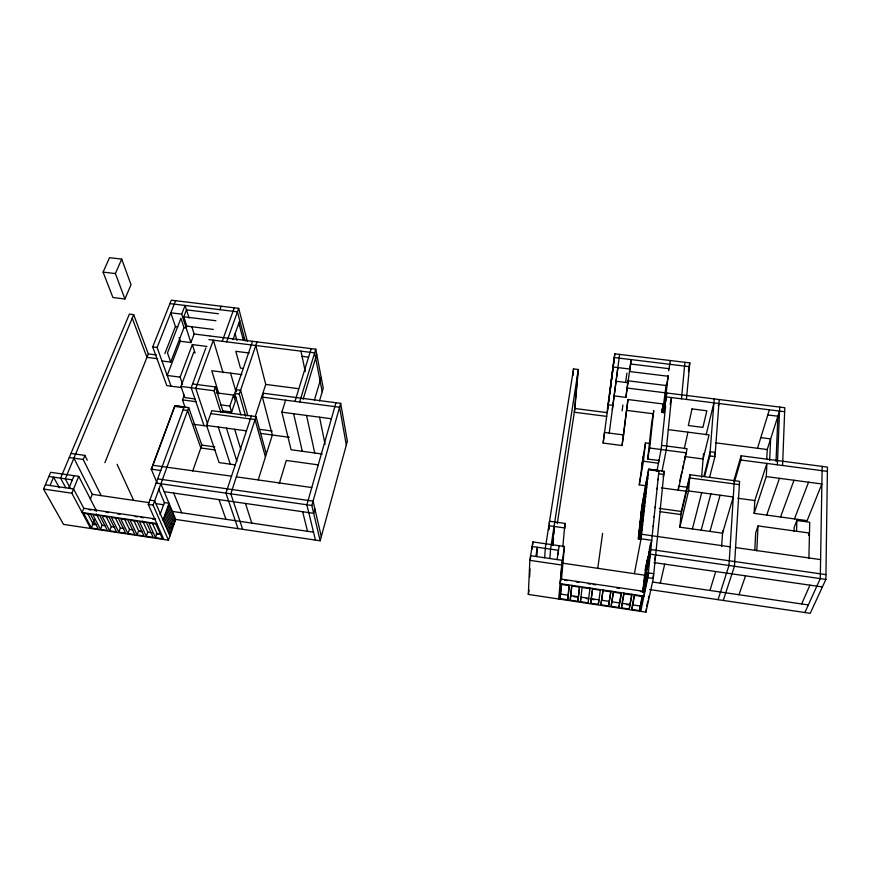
<?xml version="1.0" encoding="UTF-8"?>
<svg xmlns="http://www.w3.org/2000/svg" width="871" height="871" viewBox="0 0 871 871"><rect width="100%" height="100%" fill="white"/><g stroke="black" fill="none" stroke-linecap="round" stroke-linejoin="round"><path stroke-width="1.31" d="M649.614 589.547L810.226 613.315L825.871 579.411L827.45 467.096L741.112 455.783L733.611 481.511M822.17 466.399L820.275 578.605L804.902 612.52M808.898 558.3L809.725 522.252L796.867 520.488L794.189 527.39L794.069 531.397M796.551 531.256L796.867 520.488M782.594 465.495L784.793 407.715L627.076 388.041L625.901 397.361L614.164 395.88L609.243 433.072M777.357 464.798L779.708 407.073M776.017 461.543L777.901 416.218L767.797 414.955M641.829 506.399L648.645 469.197L664.094 471.265L653.304 578.453L645.934 612.15L528.327 594.425L529.851 560.347L532.878 541.925L564.452 546.487L561.457 579.694M529.655 576.765L530.014 568.872M530.428 559.661L530.613 555.709L562.394 560.358L560.51 581.61M766.295 476.579L766.905 463.426L754.809 500.564L754.144 513.367L807.123 520.651L821.876 483.971L766.295 476.579L754.144 513.367M769.659 460.498L770.628 438.897L760.797 437.634M531.996 549.155L532.127 546.498L558.474 550.32L558.148 554.294M532.747 544.593L532.878 541.925M766.785 458.919L767.22 449.534L779.545 411.079M756.79 550.918L758.02 525.91L809.475 533.052L808.538 535.327M754.798 550.363L755.69 532.769L758.02 525.91M536.884 556.547L537.374 547.26L535.894 556.482M734.471 481.805L740.862 460.008L741.112 455.783M734.318 480.672L728.973 565.475L718.052 599.673M544.68 557.68L545.279 548.414L573.51 368.89L578.322 369.489L574.893 408.51L557.266 523.634M548.578 529.753L548.85 525.703L564.517 527.924L562.851 546.814M549.002 529.35L549.187 526.639M549.372 523.928L549.557 521.217L565.181 523.438L564.702 528.849M721.634 546.629L722.712 530.646M549.884 558.442L550.548 549.176L578.322 369.489M552.66 545.344L554.065 526.443M553.041 544.996L553.542 538.213M553.847 534.152L554.25 528.73M709.615 477.145L714.971 456.6L719.217 399.528M704.595 476.47L709.821 455.925L714.209 398.907M701.623 477.297L703.528 453.573M572.955 375.619L573.51 368.89M577.734 373.289L574.327 412.233L606.739 416.392M688.569 490.928L733.295 496.993L722.538 533.183L679.892 527.205L688.569 490.928L689.974 474.728L739.566 481.369L734.449 566.259L723.268 600.446M558.692 598.998L561.708 565.018L564.452 546.487M679.892 527.205L681.307 511.451L689.974 474.728M687.709 487.325L678.64 486.094L678.259 490.155L687.056 448.707L661.546 445.364M560.02 598.617L561.305 584.43L569.101 585.584L567.652 599.76L560.02 598.617L561.621 583.722M686.435 399.419L689.81 362.891L614.806 353.822L607.392 409.011M681.46 398.798L684.933 362.292M568.425 593.935L569.22 586.172M645.934 612.15L646.282 608.698M645.955 566.183L646.053 565.497M662.406 411.939L663.212 404.231M646.957 561.316L647.055 560.63M662.646 411.831L666.141 384.71M644.442 590.897L644.692 588.578L643.876 592.443M647.97 556.395L645.073 570.287M658.77 460.149L658.454 463.241L643.44 461.249L639.281 484.864L645.901 485.757M665.346 401.585L668.046 375.553M640.751 611.366L647.861 577.647L658.944 470.569L648.645 469.197L641.012 539.073M665.618 406.017L661.122 449.523L656.919 471.113M670.332 360.529L668.721 370.861M570.2 600.152L571.692 585.976L579.509 587.141L577.854 601.295L570.2 600.152L571.931 585.258M634.088 595.829L631.813 609.428L639.575 610.593L642.199 595.72M641.916 600.271L642.33 596.385M642.733 592.487L644.562 575.165L651.726 540.325L641.056 538.811L634.393 573.684M661.699 412.321L662.091 408.586M639.042 538.387L643.702 496.23M647.676 459.039L651.769 421.847L653.773 410.568L649.668 448.021L647.676 459.039L658.977 460.53M639.39 538.822L644.649 491.048M639.782 538.822L645.618 485.8M640.141 539.269L646.554 480.738M640.196 539.018L646.598 480.476M640.512 539.715L647.599 475.087M629.733 604.452L622.003 603.287L621.48 607.871L629.221 609.036L631.715 594.153M638.247 538.833L641.873 505.997M642.754 501.348L638.791 537.157L644.584 506.28M639.281 484.864L643.266 456.382M643.44 461.249L645.498 442.914L650.452 443.568M577.854 601.295L579.683 586.412M619.433 602.906L611.725 601.741L611.17 606.314L618.9 607.479L621.263 592.596M590.037 587.958L588.077 602.841L580.402 601.687L582.111 587.522L589.939 588.687M603.026 589.885L600.892 604.768L608.6 605.933L610.832 591.05M623.603 434.945L622.046 445.538L603.146 443.045L604.463 432.452L623.603 434.945L628.013 399.528L663.462 404.002L661.873 412.506M609.33 396.49L607.25 412.647L574.893 408.51M609.874 393.235L614.806 353.822M622.046 445.538L626.434 410.35L653.359 413.779M622.134 410.894L622.885 404.982M591.235 598.671L590.636 603.222L598.323 604.387L598.91 599.825L591.235 598.671L592.628 588.339M625.901 397.361L631.159 359.603L629.581 371.525L668.329 376.283L666.598 385.592L628.241 380.834L628.002 382.728L616.08 381.248M612.302 409.642L619.608 354.399M614.164 395.88L617.866 367.584M611.322 380.649L612.585 371.286M603.146 443.045L608.415 403.175M608.666 402.173L609.308 396.599M610.745 386.005L609.482 395.292L614.305 357.556L689.462 366.68L688.428 371.656M580.402 601.687L581.022 597.136L588.676 598.29M590.636 603.222L592.552 589.079L600.402 590.244M597.756 568.317L602.612 533.346M567.652 599.76L568.295 595.231L560.684 594.087M625.618 382.423L626.935 373.126M627.076 388.041L628.231 380.017M626.608 409.152L628.013 399.528M598.323 604.387L600.424 589.493M564.517 527.924L565.181 523.438M557.081 559.585L559.171 545.725M600.892 604.768L603.026 590.636L610.898 591.812L608.6 605.933M528.327 594.425L529.056 589.928M611.943 600.457L613.434 591.431M611.17 606.314L613.522 592.204L621.404 593.38L618.9 607.479M645.498 442.914L641.502 466.834M622.242 602.003L623.876 592.988M621.48 607.871L624.039 593.772L631.954 594.947L629.221 609.036M640.958 514.304L647.665 478.005M640.904 514.717L647.621 478.429M639.935 523.525L646.685 487.052M638.955 532.421L645.683 496.176M638.399 539.062L644.627 505.844M639.216 538.681L643.615 515.153M663.397 411.929L666.968 393.006M663.517 413.039L666.565 396.936L784.64 411.722M639.88 539.062L642.591 524.56M640.566 539.454L641.557 534.054M670.169 404.492L671.519 397.557L666.217 450.187L661.938 471.516M658.846 471.276L648.601 469.621M631.813 609.428L634.589 595.339L642.515 596.515L639.575 610.593M657.953 479.823L658.051 479.126M657.017 488.892L657.115 488.185M655.068 507.739L655.166 507.02M654.099 517.069L654.208 516.361M663.299 475.196L664.094 471.265M653.13 526.498L653.228 525.79M663.245 477.079L663.778 474.466L658.607 473.77M648.525 553.651L649.037 551.158M649.287 549.949L649.82 547.097M650.082 546.095L650.626 543.199M643.615 584.093L650.768 549.525L825.937 574.62M688.449 369.446L689.81 362.891M643.146 588.589L650.289 554.163L825.871 579.411M642.94 592.345L645.651 579.346L643.244 592.03M643.549 591.714L645.171 583.951L643.854 591.431M654.578 560.031L655.667 554.936M646.685 606.27L647.795 601.164M648.351 598.617L648.906 596.069M652.912 577.669L653.49 575.023M684.29 448.674L687.959 432.168M679.783 480.977L681.797 472.038M682.374 469.48L683.528 464.374M684.105 461.826L686.119 452.876M660.305 583.178L664.693 564.136M706.12 434.803L713.904 402.859M718.281 406.06L718.923 403.491M703.91 476.317L710.137 451.733L715.287 452.408L714.623 454.978M692.391 528.958L701.678 492.703M701.166 530.189L710.867 493.955M160.895 483.775L175.746 519.432L320.169 540.793L347.366 441.227L340.681 403.349L263.652 393.267L262.389 397.111L272.34 434.988L258.252 479.79M709.952 531.419L720.088 495.207M314.899 509.012L313.691 513.324L164.194 491.69M320.169 540.793L311.84 505.485L340.681 403.349M335.966 402.729L306.875 504.766L315.433 540.096M319.515 400.878L323.261 388.161L315.759 349.195L210.216 336.021M314.42 400.083L321.181 377.361M279.275 483.601L286.298 460.443L318.089 464.853M709.963 590.473L715.722 571.518M299.635 402.01L315.759 349.195M303.108 399.321L316.761 354.388M294.964 401.389L311.208 348.629M757.509 448.271L769.387 409.805M322.205 454.02L291.077 449.741L281.866 412.168L285.634 400.17M255.203 416.632L265.742 384.416L255.802 345.493M235.508 464.907L219.078 462.599L206.601 425.451L211.805 410.687L256.02 416.61L230.804 493.824L242.671 529.328M251.349 415.979L225.937 493.128L238.012 528.643M245.676 416.294L239.285 394.073L257.032 341.868M222.268 410.764L231.632 412.016L235.366 401.074L233.602 395.096L216.204 392.81M231.632 412.016L229.835 406.082L233.602 395.096M240.962 414.955L234.68 393.474L252.557 341.301M738.978 594.741L745.543 575.829M766.698 515.088L779.458 478.331M244.272 337.589L243.368 340.18L238.828 323.174M170.77 532.279L170.041 534.369L163.672 519.639L164.423 517.526L170.77 532.279L168.473 531.931M172.229 528.12L171.5 530.199L165.174 515.414L165.926 513.313L172.229 528.12L169.932 527.772M173.688 523.972L172.959 526.04L166.677 511.212L167.428 509.121L173.688 523.972L171.391 523.634M175.136 519.845L174.418 521.914L168.168 507.031L168.92 504.951L175.136 519.845L172.85 519.508M96.474 510.885L78.749 476.361L50.681 472.311L43.55 489.056L63.539 524.396L168.462 540.205L175.746 519.432M192.72 471.059L201.822 445.125L188.713 407.595L174.929 405.744L151.26 469.164L157.085 482.991M220.788 412.244L214.026 390.752L215.377 386.942L192.589 383.959M232.971 339.701L239.754 320.561M155.506 537.69L148.843 523.003L155.898 524.059L162.42 538.735L155.506 537.69L156.998 533.509L152.033 522.458M163.019 520.063L169.018 503.275L164.358 502.589L158.696 489.175M226.7 341.846L238.676 308.334L171.304 300.179L152.686 346.93L166.818 385.635L181.277 387.541M160.046 514.576L164.358 502.589M222.247 341.29L234.299 307.801M146.284 536.307L139.458 521.609L146.491 522.654L153.198 537.342L146.284 536.307L147.809 532.127L142.713 521.076M168.462 540.205L153.1 505.115L188.713 407.595M780.558 516.993L793.993 480.259M137.095 534.925L130.095 520.216L137.117 521.261L143.987 535.959L137.095 534.925L138.631 530.755L133.992 520.923M163.846 539.508L148.277 504.407L184.119 406.975L174.929 405.755L151.38 469.436M205.828 347.943L191.185 387.758L204.043 425.712M219.906 309.684L221.18 306.211M185.153 407.486L182.475 399.898L184.249 395.096M194.973 398.929L184.87 397.59L180.95 386.408L193.765 352.145M127.928 533.542L120.753 518.822L127.765 519.867L134.809 534.576L127.928 533.542L129.485 529.383L124.542 519.16M118.783 532.159L111.444 517.439L118.423 518.474L125.642 533.194L118.783 532.159L120.35 528.011L115.299 517.788M179.088 337.589L180.319 341.269L190.891 342.597L194.124 334.018L191.783 326.625M182.583 384.296L180.101 377.143L192.349 344.589L206.982 346.44M218.479 313.756L186.47 309.858L183.781 316.783L186.797 326.135L186.133 327.877L183.988 327.605L180.939 318.263L167.482 352.918L170.705 362.107L161.973 360.986M109.648 530.787L102.147 516.057L109.115 517.091L116.496 531.822L109.648 530.787L111.238 526.639L106.077 516.405M170.705 362.107L183.988 327.605M180.319 341.269L167.199 375.466L180.101 377.143M794.45 518.909L808.571 482.196M190.891 342.597L181.701 314.148L185.077 305.46L189.072 318.067M100.546 529.416L92.87 514.674L99.827 515.708L107.373 530.439L100.546 529.416L102.147 525.278L96.278 513.901M164.859 353.604L175.409 326.538L170.825 312.82L181.701 314.148M94.112 519.671L92.272 524.353L94.928 524.756M91.455 528.044L83.616 513.291L90.551 514.326L98.271 529.078L91.455 528.044L93.077 523.917L87.688 513.672M171.064 386.201L157.107 347.485L175.615 300.702M45.346 484.842L73.578 488.969L83.801 508.316L82.124 512.496L156.791 523.613M90.301 499.279L92.282 494.325L73.904 458.168M104.879 462.741L148.32 353.931L133.699 314.66L129.376 314.126L60.6 478.168L65.706 487.673M90.649 528.479L71.836 493.204L78.749 476.361M101.188 495.632L83.202 459.485L84.89 455.402L70.976 453.432M68.863 488.272L74.057 475.686M133.699 314.66L65.292 478.843L70.344 488.348M50.039 485.528L53.577 477.145L59.413 487.847M124.923 298.993L131.02 284.686L121.711 259.112L109.517 257.685L103.094 272.111L112.936 297.534L124.923 298.993L115.386 273.559L121.711 259.112M801.625 603.951L809.943 585.16M103.094 272.111L115.386 273.559M169.932 303.62L237.435 311.818L245.154 340.92M630.528 363.991L669.124 368.694M613.032 366.996L629.973 369.064M183.781 316.783L215.91 320.735M186.797 326.135L213.319 329.423M175.409 326.538L177.858 326.843M194.124 334.018L209.748 335.966M208.898 339.625L314.638 352.864L322.205 391.754M302.063 356.337L308.541 357.154M249.106 352.995L235.801 351.307L240.461 368.095L243.085 368.433M152.686 346.93L157.107 347.485M607.925 404.743L612.857 405.374M148.32 353.931L156.279 354.943M157.575 358.721L146.949 357.36L132.24 318.155M241.92 374.617L211.751 370.73L218.937 393.899M668.275 429.632L709.059 434.89L703.093 458.984L685.161 456.622M265.742 384.416L298.59 388.684M715.995 442.882L767.22 449.534M180.95 386.408L214.026 390.752M234.68 393.474L239.285 394.073M262.389 397.111L339.581 407.258L346.32 445.048M649.668 448.021L686.686 452.887M709.821 455.925L714.971 456.6M740.862 460.008L827.385 471.374M233.744 397.078L236.368 397.426M281.866 412.168L331.405 418.755M220.417 404.83L229.835 406.082M182.475 399.898L195.91 401.683M183.041 409.893L187.646 410.513L200.82 447.966L215.159 449.959M210.771 413.616L255.061 419.572L265.437 456.937M739.37 484.614L689.69 477.939L681.024 514.576L660.207 511.691M259.22 429.294L272.22 431.047M206.601 425.451L246.449 430.862M193.58 424.286L207.331 426.159M260.614 433.399L289.379 437.307M661.329 487.858L687.35 491.396M737.813 498.256L754.809 500.564M201.822 445.114L214.843 446.921M659.216 508.392L681.307 511.451M231.523 476.176L152.926 465.288M236.346 476.851L311.785 487.542M641.557 534.25L730.148 546.803M735.57 547.565L820.591 559.607M69.266 457.504L83.202 459.485M151.26 469.164L160.743 470.514M157.673 478.876L313.059 501.141L321.323 536.58M156.116 483.089L311.84 505.485M654.023 562.59L822.387 586.956M48.907 476.47L72.326 479.867M149.856 500.106L154.679 500.803L169.932 536.013M653.783 573.706L648.351 572.911L644.453 591.453L560.739 579.041L560.064 583.624L643.963 596.112L646.38 573.009L649.004 573.39M92.282 494.325L149.398 502.687M155.942 503.645L163.802 504.799M562.775 563.199L644.562 575.165M43.55 489.056L71.836 493.204M148.277 504.407L153.1 505.115M529.851 560.347L561.708 565.018M647.861 577.647L653.304 578.453M172.425 511.429L313.516 532.181M652.521 582.024L808.342 604.942M83.801 508.316L155.659 518.974M88.744 509.633L91.052 509.971M94.525 510.493L96.833 510.831M106.099 512.202L108.418 512.551M117.705 513.934L120.024 514.271M135.179 516.525L137.509 516.862M141.015 517.385L143.356 517.733M152.73 519.127L155.071 519.475M564.571 580.228L567.163 580.609M576.243 581.959L578.834 582.34M587.947 583.69L590.549 584.082M593.162 584.463L595.775 584.855M616.701 587.958L619.325 588.35M640.37 591.463L643.005 591.855M93.077 523.917L96.485 524.429M102.147 525.278L105.554 525.79M111.238 526.639L114.656 527.151M120.35 528.011L123.769 528.523M129.485 529.383L132.915 529.895M138.631 530.755L142.071 531.266M147.809 532.127L152.403 532.823M156.998 533.509L160.449 534.032M570.843 595.612L578.475 596.755M601.469 600.206L609.156 601.36M632.313 604.833L640.065 605.998M138.761 531.332L141.418 531.735M156.029 533.923L158.685 534.326M574.12 596.689L576.809 597.092M586.205 598.508L588.883 598.91M591.572 599.313L594.251 599.716M626.467 604.55L629.156 604.953M84.89 455.402L87.263 460.236M117.084 464.308L133.677 500.39M173.677 493.062L181.68 512.79M174.886 406.419L184.075 407.65M219.013 499.616L225.927 519.301M207.57 423.774L195.746 388.357L213.341 340.18L223.052 372.712M218.283 427.04L230.271 464.178M192.349 344.589L195.082 353.082M245.491 503.46L251.773 523.101M226.471 428.151L236.912 461.434M215.377 386.942L223.324 412.44M234.691 429.272L240.919 449.741M236.607 391.754L235.997 389.642L240.592 390.241L247.8 415.565M230.575 373.158L235.812 391.166M256.02 416.61L266.352 454.041M235.094 333.713L236.945 340.452M238.676 308.334L247.408 341.53M302.651 511.723L307.539 531.299M293.614 413.725L302.324 451.287M306.559 415.445L314.736 452.996M300.985 351.155L305.264 371.623M319.559 417.176L325.079 444.352M646.13 574.762L642.907 591.387L646.13 574.762M692.02 408.913L688.351 425.527L702.908 427.4L706.86 410.785L692.02 408.913"/></g></svg>
